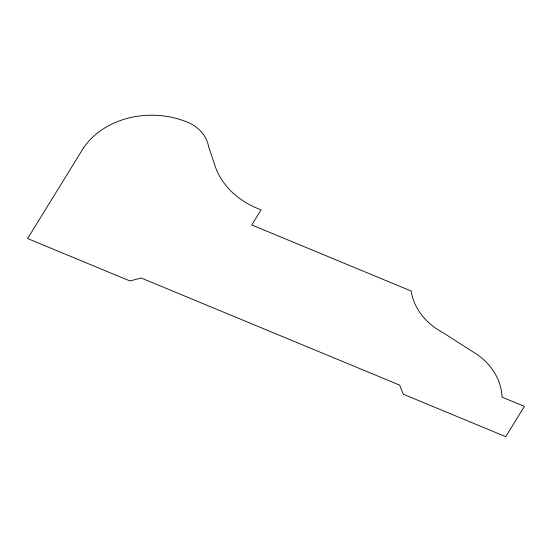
<?xml version="1.0" encoding="UTF-8"?>
<svg xmlns="http://www.w3.org/2000/svg" width="552" height="552" viewBox="0 0 552 552"><rect width="100%" height="100%" fill="white"/><g stroke="black" fill="none" stroke-linecap="round" stroke-linejoin="round"><path stroke-width="0.83" d="M83.656 147.701L27.6 238.547L129.975 280.968L141.181 278.008L399.607 385.096L403.339 394.252L505.715 436.673L524.4 406.389L501.989 397.102A71.008 57.808 1.2 0 0 477.459 354.715L443.415 332.925A71.284 58.036 1.2 0 1 411.157 291.021L251.746 224.961L261.089 209.822A82.013 66.771 1.2 0 1 214.404 163.854L208.566 146.515A39.275 31.975 1.2 0 0 184.527 121.054A78.536 63.935 1.2 0 0 83.656 147.701"/></g></svg>
